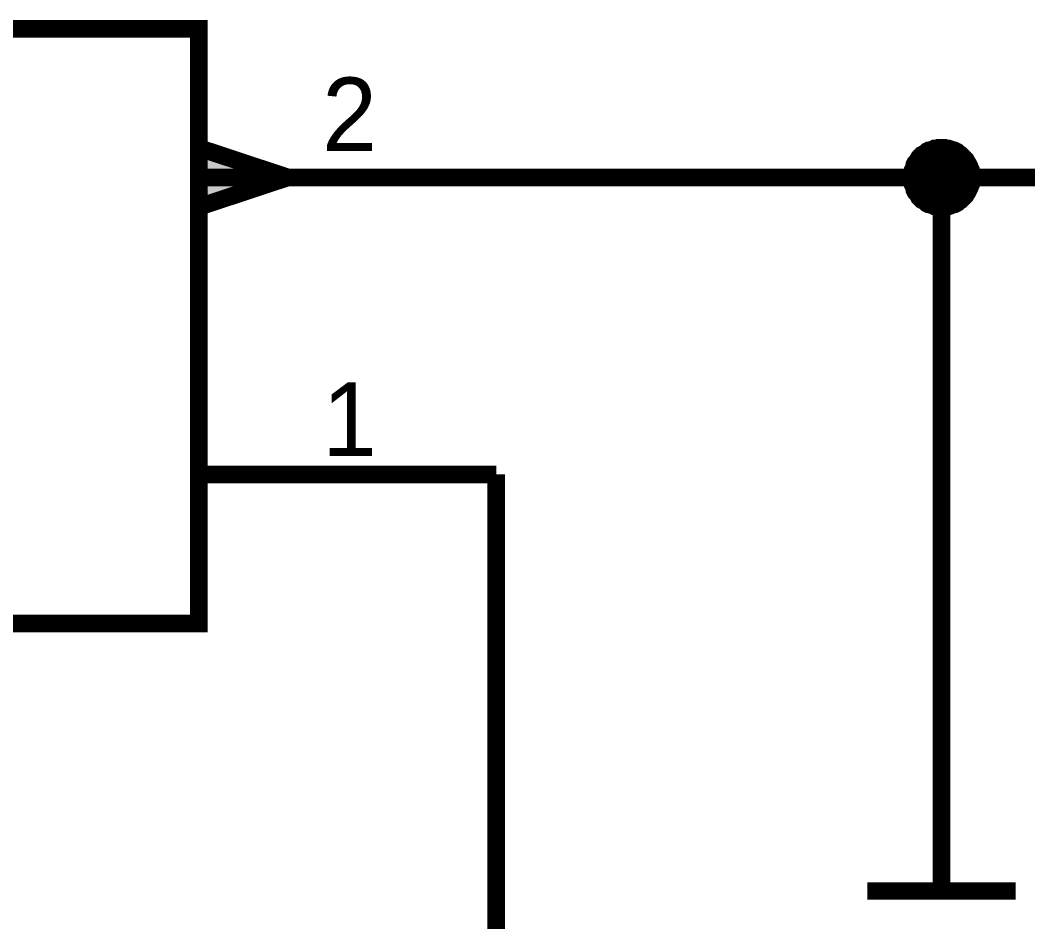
# Model space of a CAD drawing. Header units: millimetres. Extents: x 0 to 19, y 0 to 9.5.
# Drawn here: x 2.98 to 3.658, y 4.999 to 5.606 of the extents above; entities that cross this region are included whole.
import ezdxf

# ---------------------------------------------------------------- set-up
doc = ezdxf.new("R2010")
doc.units = ezdxf.units.MM
doc.header["$MEASUREMENT"] = 0
doc.layers.add('Sheet', color=255, linetype='Continuous')

msp = doc.modelspace()

# ---------------------------------------------------------------- linework, layer by layer
at = {"layer": 'Sheet'}
for points, const_width in [([(2.30028, 5.59973), (3.10006, 5.59973), (3.10006, 5.19962), (2.30028, 5.19962), (2.30028, 5.59973)], 0.0118), ([(2.30028, 5.59973), (2.30028, 5.19962), (3.10006, 5.19962), (3.10006, 5.59973), (2.30028, 5.59973), (2.30028, 5.59973)], 0.0039), ([(3.16018, 5.49981), (3.10006, 5.51971), (3.10006, 5.47992), (3.16018, 5.49981)], 0.0118), ([(3.16018, 5.49981), (3.10006, 5.51971), (3.10006, 5.47992), (3.16018, 5.49981)], 0.0039)]:
    msp.add_lwpolyline(points, close=True, dxfattribs=dict(at, const_width=const_width))
for points, const_width in [([(3.60008, 5.49981), (4.30038, 5.49981), (4.8004, 5.49981), (4.8004, 5.59973)], 0.0118), ([(3.58018, 5.49981), (3.58018, 5.5007), (3.58018, 5.50202), (3.58063, 5.50291), (3.58063, 5.50379), (3.58063, 5.50468), (3.58107, 5.50556), (3.58151, 5.50689), (3.58195, 5.50777), (3.58195, 5.50866), (3.58239, 5.50954), (3.58284, 5.50998), (3.58372, 5.51087), (3.58416, 5.51175), (3.58461, 5.51263), (3.58549, 5.51308), (3.58593, 5.51396), (3.58682, 5.5144), (3.58726, 5.51529), (3.58814, 5.51573), (3.58903, 5.51617), (3.58991, 5.51706), (3.59035, 5.5175), (3.59124, 5.51794), (3.59212, 5.51794), (3.59301, 5.51838), (3.59433, 5.51882), (3.59522, 5.51927), (3.5961, 5.51927), (3.59698, 5.51927), (3.59787, 5.51971), (3.59919, 5.51971), (3.60008, 5.51971)], 0.0118), ([(3.58018, 5.49981), (3.58018, 5.5007), (3.58018, 5.50202), (3.58063, 5.50291), (3.58063, 5.50379), (3.58063, 5.50468), (3.58107, 5.50556), (3.58151, 5.50689), (3.58195, 5.50777), (3.58195, 5.50866), (3.58239, 5.50954), (3.58284, 5.50998), (3.58372, 5.51087), (3.58416, 5.51175), (3.58461, 5.51263), (3.58549, 5.51308), (3.58593, 5.51396), (3.58682, 5.5144), (3.58726, 5.51529), (3.58814, 5.51573), (3.58903, 5.51617), (3.58991, 5.51706), (3.59035, 5.5175), (3.59124, 5.51794), (3.59212, 5.51794), (3.59301, 5.51838), (3.59433, 5.51882), (3.59522, 5.51927), (3.5961, 5.51927), (3.59698, 5.51927), (3.59787, 5.51971), (3.59919, 5.51971), (3.60008, 5.51971)], 0.0118), ([(3.58018, 5.49981), (3.58018, 5.5007), (3.58018, 5.50202), (3.58063, 5.50291), (3.58063, 5.50379), (3.58063, 5.50468), (3.58107, 5.50556), (3.58151, 5.50689), (3.58195, 5.50777), (3.58195, 5.50866), (3.58239, 5.50954), (3.58284, 5.50998), (3.58372, 5.51087), (3.58416, 5.51175), (3.58461, 5.51263), (3.58549, 5.51308), (3.58593, 5.51396), (3.58682, 5.5144), (3.58726, 5.51529), (3.58814, 5.51573), (3.58903, 5.51617), (3.58991, 5.51706), (3.59035, 5.5175), (3.59124, 5.51794), (3.59212, 5.51794), (3.59301, 5.51838), (3.59433, 5.51882), (3.59522, 5.51927), (3.5961, 5.51927), (3.59698, 5.51927), (3.59787, 5.51971), (3.59919, 5.51971), (3.60008, 5.51971)], 0.0118), ([(3.58018, 5.49981), (3.58018, 5.5007), (3.58018, 5.50202), (3.58063, 5.50291), (3.58063, 5.50379), (3.58063, 5.50468), (3.58107, 5.50556), (3.58151, 5.50689), (3.58195, 5.50777), (3.58195, 5.50866), (3.58239, 5.50954), (3.58284, 5.50998), (3.58372, 5.51087), (3.58416, 5.51175), (3.58461, 5.51263), (3.58549, 5.51308), (3.58593, 5.51396), (3.58682, 5.5144), (3.58726, 5.51529), (3.58814, 5.51573), (3.58903, 5.51617), (3.58991, 5.51706), (3.59035, 5.5175), (3.59124, 5.51794), (3.59212, 5.51794), (3.59301, 5.51838), (3.59433, 5.51882), (3.59522, 5.51927), (3.5961, 5.51927), (3.59698, 5.51927), (3.59787, 5.51971), (3.59919, 5.51971), (3.60008, 5.51971)], 0.0118), ([(3.60008, 5.51971), (3.60008, 5.51971)], 0.0118), ([(3.60008, 5.51971), (3.60096, 5.51971), (3.60229, 5.51971), (3.60317, 5.51927), (3.60406, 5.51927), (3.60494, 5.51927), (3.60627, 5.51882), (3.60715, 5.51838), (3.60804, 5.51794), (3.60892, 5.51794), (3.60981, 5.5175), (3.61069, 5.51706), (3.61157, 5.51617), (3.61202, 5.51573), (3.6129, 5.51529), (3.61378, 5.5144), (3.61423, 5.51396), (3.61511, 5.51308), (3.61555, 5.51263), (3.61644, 5.51175), (3.61688, 5.51087), (3.61732, 5.50998), (3.61776, 5.50954), (3.61821, 5.50866), (3.61865, 5.50777), (3.61909, 5.50689), (3.61953, 5.50556), (3.61997, 5.50468), (3.61997, 5.50379), (3.61997, 5.50291), (3.62042, 5.50202), (3.62042, 5.5007), (3.62042, 5.49981)], 0.0118), ([(3.60008, 5.51971), (3.60008, 5.51971)], 0.0118), ([(3.60008, 5.51971), (3.60096, 5.51971), (3.60229, 5.51971), (3.60317, 5.51927), (3.60406, 5.51927), (3.60494, 5.51927), (3.60627, 5.51882), (3.60715, 5.51838), (3.60804, 5.51794), (3.60892, 5.51794), (3.60981, 5.5175), (3.61069, 5.51706), (3.61157, 5.51617), (3.61202, 5.51573), (3.6129, 5.51529), (3.61378, 5.5144), (3.61423, 5.51396), (3.61511, 5.51308), (3.61555, 5.51263), (3.61644, 5.51175), (3.61688, 5.51087), (3.61732, 5.50998), (3.61776, 5.50954), (3.61821, 5.50866), (3.61865, 5.50777), (3.61909, 5.50689), (3.61953, 5.50556), (3.61997, 5.50468), (3.61997, 5.50379), (3.61997, 5.50291), (3.62042, 5.50202), (3.62042, 5.5007), (3.62042, 5.49981)], 0.0118), ([(3.60008, 5.51971), (3.60008, 5.51971)], 0.0118), ([(3.60008, 5.51971), (3.60096, 5.51971), (3.60229, 5.51971), (3.60317, 5.51927), (3.60406, 5.51927), (3.60494, 5.51927), (3.60627, 5.51882), (3.60715, 5.51838), (3.60804, 5.51794), (3.60892, 5.51794), (3.60981, 5.5175), (3.61069, 5.51706), (3.61157, 5.51617), (3.61202, 5.51573), (3.6129, 5.51529), (3.61378, 5.5144), (3.61423, 5.51396), (3.61511, 5.51308), (3.61555, 5.51263), (3.61644, 5.51175), (3.61688, 5.51087), (3.61732, 5.50998), (3.61776, 5.50954), (3.61821, 5.50866), (3.61865, 5.50777), (3.61909, 5.50689), (3.61953, 5.50556), (3.61997, 5.50468), (3.61997, 5.50379), (3.61997, 5.50291), (3.62042, 5.50202), (3.62042, 5.5007), (3.62042, 5.49981)], 0.0118), ([(3.60008, 5.51971), (3.60008, 5.51971)], 0.0118), ([(3.60008, 5.51971), (3.60096, 5.51971), (3.60229, 5.51971), (3.60317, 5.51927), (3.60406, 5.51927), (3.60494, 5.51927), (3.60627, 5.51882), (3.60715, 5.51838), (3.60804, 5.51794), (3.60892, 5.51794), (3.60981, 5.5175), (3.61069, 5.51706), (3.61157, 5.51617), (3.61202, 5.51573), (3.6129, 5.51529), (3.61378, 5.5144), (3.61423, 5.51396), (3.61511, 5.51308), (3.61555, 5.51263), (3.61644, 5.51175), (3.61688, 5.51087), (3.61732, 5.50998), (3.61776, 5.50954), (3.61821, 5.50866), (3.61865, 5.50777), (3.61909, 5.50689), (3.61953, 5.50556), (3.61997, 5.50468), (3.61997, 5.50379), (3.61997, 5.50291), (3.62042, 5.50202), (3.62042, 5.5007), (3.62042, 5.49981)], 0.0118), ([(3.58018, 5.49981), (3.58018, 5.5007), (3.58018, 5.50202), (3.58063, 5.50291), (3.58063, 5.50379), (3.58063, 5.50468), (3.58107, 5.50556), (3.58151, 5.50689), (3.58195, 5.50777), (3.58195, 5.50866), (3.58239, 5.50954), (3.58284, 5.50998), (3.58372, 5.51087), (3.58416, 5.51175), (3.58461, 5.51263), (3.58549, 5.51308), (3.58593, 5.51396), (3.58682, 5.5144), (3.58726, 5.51529), (3.58814, 5.51573), (3.58903, 5.51617), (3.58991, 5.51706), (3.59035, 5.5175), (3.59124, 5.51794), (3.59212, 5.51794), (3.59301, 5.51838), (3.59433, 5.51882), (3.59522, 5.51927), (3.5961, 5.51927), (3.59698, 5.51927), (3.59787, 5.51971), (3.59919, 5.51971), (3.60008, 5.51971)], 0.0039), ([(3.58018, 5.49981), (3.58018, 5.5007), (3.58018, 5.50202), (3.58063, 5.50291), (3.58063, 5.50379), (3.58063, 5.50468), (3.58107, 5.50556), (3.58151, 5.50689), (3.58195, 5.50777), (3.58195, 5.50866), (3.58239, 5.50954), (3.58284, 5.50998), (3.58372, 5.51087), (3.58416, 5.51175), (3.58461, 5.51263), (3.58549, 5.51308), (3.58593, 5.51396), (3.58682, 5.5144), (3.58726, 5.51529), (3.58814, 5.51573), (3.58903, 5.51617), (3.58991, 5.51706), (3.59035, 5.5175), (3.59124, 5.51794), (3.59212, 5.51794), (3.59301, 5.51838), (3.59433, 5.51882), (3.59522, 5.51927), (3.5961, 5.51927), (3.59698, 5.51927), (3.59787, 5.51971), (3.59919, 5.51971), (3.60008, 5.51971)], 0.0039), ([(3.58018, 5.49981), (3.58018, 5.5007), (3.58018, 5.50202), (3.58063, 5.50291), (3.58063, 5.50379), (3.58063, 5.50468), (3.58107, 5.50556), (3.58151, 5.50689), (3.58195, 5.50777), (3.58195, 5.50866), (3.58239, 5.50954), (3.58284, 5.50998), (3.58372, 5.51087), (3.58416, 5.51175), (3.58461, 5.51263), (3.58549, 5.51308), (3.58593, 5.51396), (3.58682, 5.5144), (3.58726, 5.51529), (3.58814, 5.51573), (3.58903, 5.51617), (3.58991, 5.51706), (3.59035, 5.5175), (3.59124, 5.51794), (3.59212, 5.51794), (3.59301, 5.51838), (3.59433, 5.51882), (3.59522, 5.51927), (3.5961, 5.51927), (3.59698, 5.51927), (3.59787, 5.51971), (3.59919, 5.51971), (3.60008, 5.51971)], 0.0039), ([(3.58018, 5.49981), (3.58018, 5.5007), (3.58018, 5.50202), (3.58063, 5.50291), (3.58063, 5.50379), (3.58063, 5.50468), (3.58107, 5.50556), (3.58151, 5.50689), (3.58195, 5.50777), (3.58195, 5.50866), (3.58239, 5.50954), (3.58284, 5.50998), (3.58372, 5.51087), (3.58416, 5.51175), (3.58461, 5.51263), (3.58549, 5.51308), (3.58593, 5.51396), (3.58682, 5.5144), (3.58726, 5.51529), (3.58814, 5.51573), (3.58903, 5.51617), (3.58991, 5.51706), (3.59035, 5.5175), (3.59124, 5.51794), (3.59212, 5.51794), (3.59301, 5.51838), (3.59433, 5.51882), (3.59522, 5.51927), (3.5961, 5.51927), (3.59698, 5.51927), (3.59787, 5.51971), (3.59919, 5.51971), (3.60008, 5.51971)], 0.0039), ([(3.60008, 5.51971), (3.60008, 5.51971)], 0.0039), ([(3.60008, 5.51971), (3.60096, 5.51971), (3.60229, 5.51971), (3.60317, 5.51927), (3.60406, 5.51927), (3.60494, 5.51927), (3.60627, 5.51882), (3.60715, 5.51838), (3.60804, 5.51794), (3.60892, 5.51794), (3.60981, 5.5175), (3.61069, 5.51706), (3.61157, 5.51617), (3.61202, 5.51573), (3.6129, 5.51529), (3.61378, 5.5144), (3.61423, 5.51396), (3.61511, 5.51308), (3.61555, 5.51263), (3.61644, 5.51175), (3.61688, 5.51087), (3.61732, 5.50998), (3.61776, 5.50954), (3.61821, 5.50866), (3.61865, 5.50777), (3.61909, 5.50689), (3.61953, 5.50556), (3.61997, 5.50468), (3.61997, 5.50379), (3.61997, 5.50291), (3.62042, 5.50202), (3.62042, 5.5007), (3.62042, 5.49981)], 0.0039), ([(3.60008, 5.51971), (3.60008, 5.51971)], 0.0039), ([(3.60008, 5.51971), (3.60096, 5.51971), (3.60229, 5.51971), (3.60317, 5.51927), (3.60406, 5.51927), (3.60494, 5.51927), (3.60627, 5.51882), (3.60715, 5.51838), (3.60804, 5.51794), (3.60892, 5.51794), (3.60981, 5.5175), (3.61069, 5.51706), (3.61157, 5.51617), (3.61202, 5.51573), (3.6129, 5.51529), (3.61378, 5.5144), (3.61423, 5.51396), (3.61511, 5.51308), (3.61555, 5.51263), (3.61644, 5.51175), (3.61688, 5.51087), (3.61732, 5.50998), (3.61776, 5.50954), (3.61821, 5.50866), (3.61865, 5.50777), (3.61909, 5.50689), (3.61953, 5.50556), (3.61997, 5.50468), (3.61997, 5.50379), (3.61997, 5.50291), (3.62042, 5.50202), (3.62042, 5.5007), (3.62042, 5.49981)], 0.0039), ([(3.60008, 5.51971), (3.60008, 5.51971)], 0.0039), ([(3.60008, 5.51971), (3.60096, 5.51971), (3.60229, 5.51971), (3.60317, 5.51927), (3.60406, 5.51927), (3.60494, 5.51927), (3.60627, 5.51882), (3.60715, 5.51838), (3.60804, 5.51794), (3.60892, 5.51794), (3.60981, 5.5175), (3.61069, 5.51706), (3.61157, 5.51617), (3.61202, 5.51573), (3.6129, 5.51529), (3.61378, 5.5144), (3.61423, 5.51396), (3.61511, 5.51308), (3.61555, 5.51263), (3.61644, 5.51175), (3.61688, 5.51087), (3.61732, 5.50998), (3.61776, 5.50954), (3.61821, 5.50866), (3.61865, 5.50777), (3.61909, 5.50689), (3.61953, 5.50556), (3.61997, 5.50468), (3.61997, 5.50379), (3.61997, 5.50291), (3.62042, 5.50202), (3.62042, 5.5007), (3.62042, 5.49981)], 0.0039), ([(3.60008, 5.51971), (3.60008, 5.51971)], 0.0039), ([(3.60008, 5.51971), (3.60096, 5.51971), (3.60229, 5.51971), (3.60317, 5.51927), (3.60406, 5.51927), (3.60494, 5.51927), (3.60627, 5.51882), (3.60715, 5.51838), (3.60804, 5.51794), (3.60892, 5.51794), (3.60981, 5.5175), (3.61069, 5.51706), (3.61157, 5.51617), (3.61202, 5.51573), (3.6129, 5.51529), (3.61378, 5.5144), (3.61423, 5.51396), (3.61511, 5.51308), (3.61555, 5.51263), (3.61644, 5.51175), (3.61688, 5.51087), (3.61732, 5.50998), (3.61776, 5.50954), (3.61821, 5.50866), (3.61865, 5.50777), (3.61909, 5.50689), (3.61953, 5.50556), (3.61997, 5.50468), (3.61997, 5.50379), (3.61997, 5.50291), (3.62042, 5.50202), (3.62042, 5.5007), (3.62042, 5.49981)], 0.0039), ([(3.10006, 5.49981), (3.30033, 5.49981)], 0.0118), ([(3.30033, 5.49981), (3.60008, 5.49981), (3.60008, 5.09971)], 0.0118), ([(3.60008, 5.47992), (3.59919, 5.47992), (3.59787, 5.47992), (3.59698, 5.48036), (3.5961, 5.48036), (3.59522, 5.48036), (3.59433, 5.4808), (3.59301, 5.48125), (3.59212, 5.48169), (3.59124, 5.48169), (3.59035, 5.48213), (3.58991, 5.48257), (3.58903, 5.48346), (3.58814, 5.4839), (3.58726, 5.48434), (3.58682, 5.48522), (3.58593, 5.48567), (3.58549, 5.48655), (3.58461, 5.48699), (3.58416, 5.48788), (3.58372, 5.48876), (3.58284, 5.48965), (3.58239, 5.49009), (3.58195, 5.49097), (3.58195, 5.49186), (3.58151, 5.49274), (3.58107, 5.49407), (3.58063, 5.49495), (3.58063, 5.49583), (3.58063, 5.49672), (3.58018, 5.4976), (3.58018, 5.49893), (3.58018, 5.49981)], 0.0118), ([(3.58018, 5.49981), (3.58018, 5.49981)], 0.0118), ([(3.60008, 5.47992), (3.59919, 5.47992), (3.59787, 5.47992), (3.59698, 5.48036), (3.5961, 5.48036), (3.59522, 5.48036), (3.59433, 5.4808), (3.59301, 5.48125), (3.59212, 5.48169), (3.59124, 5.48169), (3.59035, 5.48213), (3.58991, 5.48257), (3.58903, 5.48346), (3.58814, 5.4839), (3.58726, 5.48434), (3.58682, 5.48522), (3.58593, 5.48567), (3.58549, 5.48655), (3.58461, 5.48699), (3.58416, 5.48788), (3.58372, 5.48876), (3.58284, 5.48965), (3.58239, 5.49009), (3.58195, 5.49097), (3.58195, 5.49186), (3.58151, 5.49274), (3.58107, 5.49407), (3.58063, 5.49495), (3.58063, 5.49583), (3.58063, 5.49672), (3.58018, 5.4976), (3.58018, 5.49893), (3.58018, 5.49981)], 0.0118), ([(3.58018, 5.49981), (3.58018, 5.49981)], 0.0118), ([(3.60008, 5.47992), (3.59919, 5.47992), (3.59787, 5.47992), (3.59698, 5.48036), (3.5961, 5.48036), (3.59522, 5.48036), (3.59433, 5.4808), (3.59301, 5.48125), (3.59212, 5.48169), (3.59124, 5.48169), (3.59035, 5.48213), (3.58991, 5.48257), (3.58903, 5.48346), (3.58814, 5.4839), (3.58726, 5.48434), (3.58682, 5.48522), (3.58593, 5.48567), (3.58549, 5.48655), (3.58461, 5.48699), (3.58416, 5.48788), (3.58372, 5.48876), (3.58284, 5.48965), (3.58239, 5.49009), (3.58195, 5.49097), (3.58195, 5.49186), (3.58151, 5.49274), (3.58107, 5.49407), (3.58063, 5.49495), (3.58063, 5.49583), (3.58063, 5.49672), (3.58018, 5.4976), (3.58018, 5.49893), (3.58018, 5.49981)], 0.0118), ([(3.58018, 5.49981), (3.58018, 5.49981)], 0.0118), ([(3.60008, 5.47992), (3.59919, 5.47992), (3.59787, 5.47992), (3.59698, 5.48036), (3.5961, 5.48036), (3.59522, 5.48036), (3.59433, 5.4808), (3.59301, 5.48125), (3.59212, 5.48169), (3.59124, 5.48169), (3.59035, 5.48213), (3.58991, 5.48257), (3.58903, 5.48346), (3.58814, 5.4839), (3.58726, 5.48434), (3.58682, 5.48522), (3.58593, 5.48567), (3.58549, 5.48655), (3.58461, 5.48699), (3.58416, 5.48788), (3.58372, 5.48876), (3.58284, 5.48965), (3.58239, 5.49009), (3.58195, 5.49097), (3.58195, 5.49186), (3.58151, 5.49274), (3.58107, 5.49407), (3.58063, 5.49495), (3.58063, 5.49583), (3.58063, 5.49672), (3.58018, 5.4976), (3.58018, 5.49893), (3.58018, 5.49981)], 0.0118), ([(3.58018, 5.49981), (3.58018, 5.49981)], 0.0118), ([(3.60008, 5.47992), (3.59919, 5.47992), (3.59787, 5.47992), (3.59698, 5.48036), (3.5961, 5.48036), (3.59522, 5.48036), (3.59433, 5.4808), (3.59301, 5.48125), (3.59212, 5.48169), (3.59124, 5.48169), (3.59035, 5.48213), (3.58991, 5.48257), (3.58903, 5.48346), (3.58814, 5.4839), (3.58726, 5.48434), (3.58682, 5.48522), (3.58593, 5.48567), (3.58549, 5.48655), (3.58461, 5.48699), (3.58416, 5.48788), (3.58372, 5.48876), (3.58284, 5.48965), (3.58239, 5.49009), (3.58195, 5.49097), (3.58195, 5.49186), (3.58151, 5.49274), (3.58107, 5.49407), (3.58063, 5.49495), (3.58063, 5.49583), (3.58063, 5.49672), (3.58018, 5.4976), (3.58018, 5.49893), (3.58018, 5.49981)], 0.0039), ([(3.58018, 5.49981), (3.58018, 5.49981)], 0.0039), ([(3.60008, 5.47992), (3.59919, 5.47992), (3.59787, 5.47992), (3.59698, 5.48036), (3.5961, 5.48036), (3.59522, 5.48036), (3.59433, 5.4808), (3.59301, 5.48125), (3.59212, 5.48169), (3.59124, 5.48169), (3.59035, 5.48213), (3.58991, 5.48257), (3.58903, 5.48346), (3.58814, 5.4839), (3.58726, 5.48434), (3.58682, 5.48522), (3.58593, 5.48567), (3.58549, 5.48655), (3.58461, 5.48699), (3.58416, 5.48788), (3.58372, 5.48876), (3.58284, 5.48965), (3.58239, 5.49009), (3.58195, 5.49097), (3.58195, 5.49186), (3.58151, 5.49274), (3.58107, 5.49407), (3.58063, 5.49495), (3.58063, 5.49583), (3.58063, 5.49672), (3.58018, 5.4976), (3.58018, 5.49893), (3.58018, 5.49981)], 0.0039), ([(3.58018, 5.49981), (3.58018, 5.49981)], 0.0039), ([(3.60008, 5.47992), (3.59919, 5.47992), (3.59787, 5.47992), (3.59698, 5.48036), (3.5961, 5.48036), (3.59522, 5.48036), (3.59433, 5.4808), (3.59301, 5.48125), (3.59212, 5.48169), (3.59124, 5.48169), (3.59035, 5.48213), (3.58991, 5.48257), (3.58903, 5.48346), (3.58814, 5.4839), (3.58726, 5.48434), (3.58682, 5.48522), (3.58593, 5.48567), (3.58549, 5.48655), (3.58461, 5.48699), (3.58416, 5.48788), (3.58372, 5.48876), (3.58284, 5.48965), (3.58239, 5.49009), (3.58195, 5.49097), (3.58195, 5.49186), (3.58151, 5.49274), (3.58107, 5.49407), (3.58063, 5.49495), (3.58063, 5.49583), (3.58063, 5.49672), (3.58018, 5.4976), (3.58018, 5.49893), (3.58018, 5.49981)], 0.0039), ([(3.58018, 5.49981), (3.58018, 5.49981)], 0.0039), ([(3.60008, 5.47992), (3.59919, 5.47992), (3.59787, 5.47992), (3.59698, 5.48036), (3.5961, 5.48036), (3.59522, 5.48036), (3.59433, 5.4808), (3.59301, 5.48125), (3.59212, 5.48169), (3.59124, 5.48169), (3.59035, 5.48213), (3.58991, 5.48257), (3.58903, 5.48346), (3.58814, 5.4839), (3.58726, 5.48434), (3.58682, 5.48522), (3.58593, 5.48567), (3.58549, 5.48655), (3.58461, 5.48699), (3.58416, 5.48788), (3.58372, 5.48876), (3.58284, 5.48965), (3.58239, 5.49009), (3.58195, 5.49097), (3.58195, 5.49186), (3.58151, 5.49274), (3.58107, 5.49407), (3.58063, 5.49495), (3.58063, 5.49583), (3.58063, 5.49672), (3.58018, 5.4976), (3.58018, 5.49893), (3.58018, 5.49981)], 0.0039), ([(3.58018, 5.49981), (3.58018, 5.49981)], 0.0039), ([(3.62042, 5.49981), (3.62042, 5.49893), (3.62042, 5.4976), (3.61997, 5.49672), (3.61997, 5.49583), (3.61997, 5.49495), (3.61953, 5.49407), (3.61909, 5.49274), (3.61865, 5.49186), (3.61821, 5.49097), (3.61776, 5.49009), (3.61732, 5.48965), (3.61688, 5.48876), (3.61644, 5.48788), (3.61555, 5.48699), (3.61511, 5.48655), (3.61423, 5.48567), (3.61378, 5.48522), (3.6129, 5.48434), (3.61202, 5.4839), (3.61157, 5.48346), (3.61069, 5.48257), (3.60981, 5.48213), (3.60892, 5.48169), (3.60804, 5.48169), (3.60715, 5.48125), (3.60627, 5.4808), (3.60494, 5.48036), (3.60406, 5.48036), (3.60317, 5.48036), (3.60229, 5.47992), (3.60096, 5.47992), (3.60008, 5.47992)], 0.0118), ([(3.62042, 5.49981), (3.62042, 5.49893), (3.62042, 5.4976), (3.61997, 5.49672), (3.61997, 5.49583), (3.61997, 5.49495), (3.61953, 5.49407), (3.61909, 5.49274), (3.61865, 5.49186), (3.61821, 5.49097), (3.61776, 5.49009), (3.61732, 5.48965), (3.61688, 5.48876), (3.61644, 5.48788), (3.61555, 5.48699), (3.61511, 5.48655), (3.61423, 5.48567), (3.61378, 5.48522), (3.6129, 5.48434), (3.61202, 5.4839), (3.61157, 5.48346), (3.61069, 5.48257), (3.60981, 5.48213), (3.60892, 5.48169), (3.60804, 5.48169), (3.60715, 5.48125), (3.60627, 5.4808), (3.60494, 5.48036), (3.60406, 5.48036), (3.60317, 5.48036), (3.60229, 5.47992), (3.60096, 5.47992), (3.60008, 5.47992)], 0.0118), ([(3.62042, 5.49981), (3.62042, 5.49893), (3.62042, 5.4976), (3.61997, 5.49672), (3.61997, 5.49583), (3.61997, 5.49495), (3.61953, 5.49407), (3.61909, 5.49274), (3.61865, 5.49186), (3.61821, 5.49097), (3.61776, 5.49009), (3.61732, 5.48965), (3.61688, 5.48876), (3.61644, 5.48788), (3.61555, 5.48699), (3.61511, 5.48655), (3.61423, 5.48567), (3.61378, 5.48522), (3.6129, 5.48434), (3.61202, 5.4839), (3.61157, 5.48346), (3.61069, 5.48257), (3.60981, 5.48213), (3.60892, 5.48169), (3.60804, 5.48169), (3.60715, 5.48125), (3.60627, 5.4808), (3.60494, 5.48036), (3.60406, 5.48036), (3.60317, 5.48036), (3.60229, 5.47992), (3.60096, 5.47992), (3.60008, 5.47992)], 0.0118), ([(3.62042, 5.49981), (3.62042, 5.49893), (3.62042, 5.4976), (3.61997, 5.49672), (3.61997, 5.49583), (3.61997, 5.49495), (3.61953, 5.49407), (3.61909, 5.49274), (3.61865, 5.49186), (3.61821, 5.49097), (3.61776, 5.49009), (3.61732, 5.48965), (3.61688, 5.48876), (3.61644, 5.48788), (3.61555, 5.48699), (3.61511, 5.48655), (3.61423, 5.48567), (3.61378, 5.48522), (3.6129, 5.48434), (3.61202, 5.4839), (3.61157, 5.48346), (3.61069, 5.48257), (3.60981, 5.48213), (3.60892, 5.48169), (3.60804, 5.48169), (3.60715, 5.48125), (3.60627, 5.4808), (3.60494, 5.48036), (3.60406, 5.48036), (3.60317, 5.48036), (3.60229, 5.47992), (3.60096, 5.47992), (3.60008, 5.47992)], 0.0118), ([(3.62042, 5.49981), (3.62042, 5.49893), (3.62042, 5.4976), (3.61997, 5.49672), (3.61997, 5.49583), (3.61997, 5.49495), (3.61953, 5.49407), (3.61909, 5.49274), (3.61865, 5.49186), (3.61821, 5.49097), (3.61776, 5.49009), (3.61732, 5.48965), (3.61688, 5.48876), (3.61644, 5.48788), (3.61555, 5.48699), (3.61511, 5.48655), (3.61423, 5.48567), (3.61378, 5.48522), (3.6129, 5.48434), (3.61202, 5.4839), (3.61157, 5.48346), (3.61069, 5.48257), (3.60981, 5.48213), (3.60892, 5.48169), (3.60804, 5.48169), (3.60715, 5.48125), (3.60627, 5.4808), (3.60494, 5.48036), (3.60406, 5.48036), (3.60317, 5.48036), (3.60229, 5.47992), (3.60096, 5.47992), (3.60008, 5.47992)], 0.0039), ([(3.62042, 5.49981), (3.62042, 5.49893), (3.62042, 5.4976), (3.61997, 5.49672), (3.61997, 5.49583), (3.61997, 5.49495), (3.61953, 5.49407), (3.61909, 5.49274), (3.61865, 5.49186), (3.61821, 5.49097), (3.61776, 5.49009), (3.61732, 5.48965), (3.61688, 5.48876), (3.61644, 5.48788), (3.61555, 5.48699), (3.61511, 5.48655), (3.61423, 5.48567), (3.61378, 5.48522), (3.6129, 5.48434), (3.61202, 5.4839), (3.61157, 5.48346), (3.61069, 5.48257), (3.60981, 5.48213), (3.60892, 5.48169), (3.60804, 5.48169), (3.60715, 5.48125), (3.60627, 5.4808), (3.60494, 5.48036), (3.60406, 5.48036), (3.60317, 5.48036), (3.60229, 5.47992), (3.60096, 5.47992), (3.60008, 5.47992)], 0.0039), ([(3.62042, 5.49981), (3.62042, 5.49893), (3.62042, 5.4976), (3.61997, 5.49672), (3.61997, 5.49583), (3.61997, 5.49495), (3.61953, 5.49407), (3.61909, 5.49274), (3.61865, 5.49186), (3.61821, 5.49097), (3.61776, 5.49009), (3.61732, 5.48965), (3.61688, 5.48876), (3.61644, 5.48788), (3.61555, 5.48699), (3.61511, 5.48655), (3.61423, 5.48567), (3.61378, 5.48522), (3.6129, 5.48434), (3.61202, 5.4839), (3.61157, 5.48346), (3.61069, 5.48257), (3.60981, 5.48213), (3.60892, 5.48169), (3.60804, 5.48169), (3.60715, 5.48125), (3.60627, 5.4808), (3.60494, 5.48036), (3.60406, 5.48036), (3.60317, 5.48036), (3.60229, 5.47992), (3.60096, 5.47992), (3.60008, 5.47992)], 0.0039), ([(3.62042, 5.49981), (3.62042, 5.49893), (3.62042, 5.4976), (3.61997, 5.49672), (3.61997, 5.49583), (3.61997, 5.49495), (3.61953, 5.49407), (3.61909, 5.49274), (3.61865, 5.49186), (3.61821, 5.49097), (3.61776, 5.49009), (3.61732, 5.48965), (3.61688, 5.48876), (3.61644, 5.48788), (3.61555, 5.48699), (3.61511, 5.48655), (3.61423, 5.48567), (3.61378, 5.48522), (3.6129, 5.48434), (3.61202, 5.4839), (3.61157, 5.48346), (3.61069, 5.48257), (3.60981, 5.48213), (3.60892, 5.48169), (3.60804, 5.48169), (3.60715, 5.48125), (3.60627, 5.4808), (3.60494, 5.48036), (3.60406, 5.48036), (3.60317, 5.48036), (3.60229, 5.47992), (3.60096, 5.47992), (3.60008, 5.47992)], 0.0039), ([(3.62042, 5.49981), (3.62042, 5.49981), (3.62042, 5.49981), (3.62042, 5.49981), (3.62042, 5.49981), (3.62042, 5.49981), (3.62042, 5.49981), (3.62042, 5.49981), (3.62042, 5.49981), (3.62042, 5.49981), (3.62042, 5.49981), (3.62042, 5.49981), (3.62042, 5.49981), (3.62042, 5.49981), (3.62042, 5.49981), (3.62042, 5.49981), (3.62042, 5.49981), (3.62042, 5.49981), (3.62042, 5.49981), (3.62042, 5.49981), (3.62042, 5.49981), (3.62042, 5.49981), (3.62042, 5.49981), (3.62042, 5.49981), (3.62042, 5.49981), (3.62042, 5.49981), (3.62042, 5.49981), (3.62042, 5.49981), (3.62042, 5.49981), (3.62042, 5.49981), (3.62042, 5.49981), (3.62042, 5.49981), (3.62042, 5.49981)], 0.0118), ([(3.62042, 5.49981), (3.62042, 5.49981)], 0.0118), ([(3.62042, 5.49981), (3.62042, 5.49981), (3.62042, 5.49981), (3.62042, 5.49981), (3.62042, 5.49981), (3.62042, 5.49981), (3.62042, 5.49981), (3.62042, 5.49981), (3.62042, 5.49981), (3.62042, 5.49981), (3.62042, 5.49981), (3.62042, 5.49981), (3.62042, 5.49981), (3.62042, 5.49981), (3.62042, 5.49981), (3.62042, 5.49981), (3.62042, 5.49981), (3.62042, 5.49981), (3.62042, 5.49981), (3.62042, 5.49981), (3.62042, 5.49981), (3.62042, 5.49981), (3.62042, 5.49981), (3.62042, 5.49981), (3.62042, 5.49981), (3.62042, 5.49981), (3.62042, 5.49981), (3.62042, 5.49981), (3.62042, 5.49981), (3.62042, 5.49981), (3.62042, 5.49981), (3.62042, 5.49981), (3.62042, 5.49981)], 0.0118), ([(3.62042, 5.49981), (3.62042, 5.49981)], 0.0118), ([(3.62042, 5.49981), (3.62042, 5.49981), (3.62042, 5.49981), (3.62042, 5.49981), (3.62042, 5.49981), (3.62042, 5.49981), (3.62042, 5.49981), (3.62042, 5.49981), (3.62042, 5.49981), (3.62042, 5.49981), (3.62042, 5.49981), (3.62042, 5.49981), (3.62042, 5.49981), (3.62042, 5.49981), (3.62042, 5.49981), (3.62042, 5.49981), (3.62042, 5.49981), (3.62042, 5.49981), (3.62042, 5.49981), (3.62042, 5.49981), (3.62042, 5.49981), (3.62042, 5.49981), (3.62042, 5.49981), (3.62042, 5.49981), (3.62042, 5.49981), (3.62042, 5.49981), (3.62042, 5.49981), (3.62042, 5.49981), (3.62042, 5.49981), (3.62042, 5.49981), (3.62042, 5.49981), (3.62042, 5.49981), (3.62042, 5.49981)], 0.0118), ([(3.62042, 5.49981), (3.62042, 5.49981)], 0.0118), ([(3.62042, 5.49981), (3.62042, 5.49981), (3.62042, 5.49981), (3.62042, 5.49981), (3.62042, 5.49981), (3.62042, 5.49981), (3.62042, 5.49981), (3.62042, 5.49981), (3.62042, 5.49981), (3.62042, 5.49981), (3.62042, 5.49981), (3.62042, 5.49981), (3.62042, 5.49981), (3.62042, 5.49981), (3.62042, 5.49981), (3.62042, 5.49981), (3.62042, 5.49981), (3.62042, 5.49981), (3.62042, 5.49981), (3.62042, 5.49981), (3.62042, 5.49981), (3.62042, 5.49981), (3.62042, 5.49981), (3.62042, 5.49981), (3.62042, 5.49981), (3.62042, 5.49981), (3.62042, 5.49981), (3.62042, 5.49981), (3.62042, 5.49981), (3.62042, 5.49981), (3.62042, 5.49981), (3.62042, 5.49981), (3.62042, 5.49981)], 0.0118), ([(3.62042, 5.49981), (3.62042, 5.49981)], 0.0118), ([(3.62042, 5.49981), (3.62042, 5.49981), (3.62042, 5.49981), (3.62042, 5.49981), (3.62042, 5.49981), (3.62042, 5.49981), (3.62042, 5.49981), (3.62042, 5.49981), (3.62042, 5.49981), (3.62042, 5.49981), (3.62042, 5.49981), (3.62042, 5.49981), (3.62042, 5.49981), (3.62042, 5.49981), (3.62042, 5.49981), (3.62042, 5.49981), (3.62042, 5.49981), (3.62042, 5.49981), (3.62042, 5.49981), (3.62042, 5.49981), (3.62042, 5.49981), (3.62042, 5.49981), (3.62042, 5.49981), (3.62042, 5.49981), (3.62042, 5.49981), (3.62042, 5.49981), (3.62042, 5.49981), (3.62042, 5.49981), (3.62042, 5.49981), (3.62042, 5.49981), (3.62042, 5.49981), (3.62042, 5.49981), (3.62042, 5.49981)], 0.0039), ([(3.62042, 5.49981), (3.62042, 5.49981)], 0.0039), ([(3.62042, 5.49981), (3.62042, 5.49981), (3.62042, 5.49981), (3.62042, 5.49981), (3.62042, 5.49981), (3.62042, 5.49981), (3.62042, 5.49981), (3.62042, 5.49981), (3.62042, 5.49981), (3.62042, 5.49981), (3.62042, 5.49981), (3.62042, 5.49981), (3.62042, 5.49981), (3.62042, 5.49981), (3.62042, 5.49981), (3.62042, 5.49981), (3.62042, 5.49981), (3.62042, 5.49981), (3.62042, 5.49981), (3.62042, 5.49981), (3.62042, 5.49981), (3.62042, 5.49981), (3.62042, 5.49981), (3.62042, 5.49981), (3.62042, 5.49981), (3.62042, 5.49981), (3.62042, 5.49981), (3.62042, 5.49981), (3.62042, 5.49981), (3.62042, 5.49981), (3.62042, 5.49981), (3.62042, 5.49981), (3.62042, 5.49981)], 0.0039), ([(3.62042, 5.49981), (3.62042, 5.49981)], 0.0039), ([(3.62042, 5.49981), (3.62042, 5.49981), (3.62042, 5.49981), (3.62042, 5.49981), (3.62042, 5.49981), (3.62042, 5.49981), (3.62042, 5.49981), (3.62042, 5.49981), (3.62042, 5.49981), (3.62042, 5.49981), (3.62042, 5.49981), (3.62042, 5.49981), (3.62042, 5.49981), (3.62042, 5.49981), (3.62042, 5.49981), (3.62042, 5.49981), (3.62042, 5.49981), (3.62042, 5.49981), (3.62042, 5.49981), (3.62042, 5.49981), (3.62042, 5.49981), (3.62042, 5.49981), (3.62042, 5.49981), (3.62042, 5.49981), (3.62042, 5.49981), (3.62042, 5.49981), (3.62042, 5.49981), (3.62042, 5.49981), (3.62042, 5.49981), (3.62042, 5.49981), (3.62042, 5.49981), (3.62042, 5.49981), (3.62042, 5.49981)], 0.0039), ([(3.62042, 5.49981), (3.62042, 5.49981)], 0.0039), ([(3.62042, 5.49981), (3.62042, 5.49981), (3.62042, 5.49981), (3.62042, 5.49981), (3.62042, 5.49981), (3.62042, 5.49981), (3.62042, 5.49981), (3.62042, 5.49981), (3.62042, 5.49981), (3.62042, 5.49981), (3.62042, 5.49981), (3.62042, 5.49981), (3.62042, 5.49981), (3.62042, 5.49981), (3.62042, 5.49981), (3.62042, 5.49981), (3.62042, 5.49981), (3.62042, 5.49981), (3.62042, 5.49981), (3.62042, 5.49981), (3.62042, 5.49981), (3.62042, 5.49981), (3.62042, 5.49981), (3.62042, 5.49981), (3.62042, 5.49981), (3.62042, 5.49981), (3.62042, 5.49981), (3.62042, 5.49981), (3.62042, 5.49981), (3.62042, 5.49981), (3.62042, 5.49981), (3.62042, 5.49981), (3.62042, 5.49981)], 0.0039), ([(3.62042, 5.49981), (3.62042, 5.49981)], 0.0039), ([(3.10006, 5.29998), (3.30033, 5.29998)], 0.0118), ([(3.30033, 5.29998), (3.30033, 4.59968)], 0.0118), ([(3.60008, 5.07981), (3.60008, 5.09971)], 0.0118), ([(3.60008, 5.07981), (3.60008, 5.01969)], 0.0118), ([(3.55012, 5.01969), (3.65004, 5.01969)], 0.0118)]:
    msp.add_lwpolyline(points, dxfattribs=dict(at, const_width=const_width))
at = {"layer": 'Sheet', "const_width": 0.02}
msp.add_lwpolyline([(3.59, 5.5, 1), (3.61, 5.5, 1)], format="xyb", close=True, dxfattribs=at)
at = {"layer": 'Sheet'}
msp.add_solid([(3.09805, 5.47729), (3.16617, 5.5), (3.09805, 5.52271)], dxfattribs=at)

# ---------------------------------------------------------------- texts
for s, p in [('2', (3.18317, 5.5175)), ('1', (3.18317, 5.31236))]:
    msp.add_text(s, height=0.04952, dxfattribs=at).set_placement(p)

doc.saveas('drawing.dxf')
